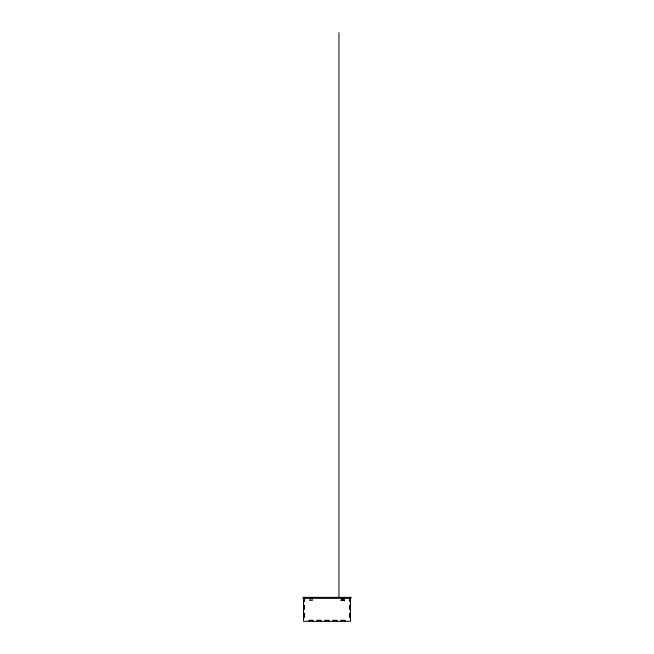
<?xml version="1.0" encoding="UTF-8"?>
<svg xmlns="http://www.w3.org/2000/svg" width="654" height="654" viewBox="0 0 654 654"><rect width="100%" height="100%" fill="white"/><g stroke="black" fill="none" stroke-linecap="round" stroke-linejoin="round"><path stroke-width="0.98" d="M340.701 600.347L344.593 600.347M303.554 601.345L304.551 601.345L304.551 598.353M350.446 601.345L349.449 601.345L349.449 598.353M303.554 605.334L304.551 605.334L304.551 609.332L303.554 609.332M350.446 605.334L349.449 605.334L349.449 609.332L350.446 609.332M303.554 613.321L304.551 613.321L304.551 617.311L303.554 617.311M350.446 613.321L349.449 613.321L349.449 617.311L350.446 617.311M350.446 598.353L350.446 621.3L303.554 621.3L303.554 598.353M344.96 621.3L344.96 620.303L340.963 620.303L340.963 621.3M344.331 600.347L343.62 598.353M342.304 598.353L341.592 600.347M338.968 32.7L338.968 597.127M336.974 621.3L336.974 620.303L332.984 620.303L332.984 621.3M328.995 621.3L328.995 620.303L325.005 620.303L325.005 621.3M321.016 621.3L321.016 620.303L317.026 620.303L317.026 621.3M313.037 621.3L313.037 620.303L309.04 620.303L309.04 621.3M311.696 598.353L312.408 600.347L309.669 600.347L310.38 598.353M341.233 598.9A8.731 8.731 0 0 1 344.723 600.773M350.945 597.355L303.055 597.355L303.055 598.353L350.945 598.353L350.945 597.355"/></g></svg>
